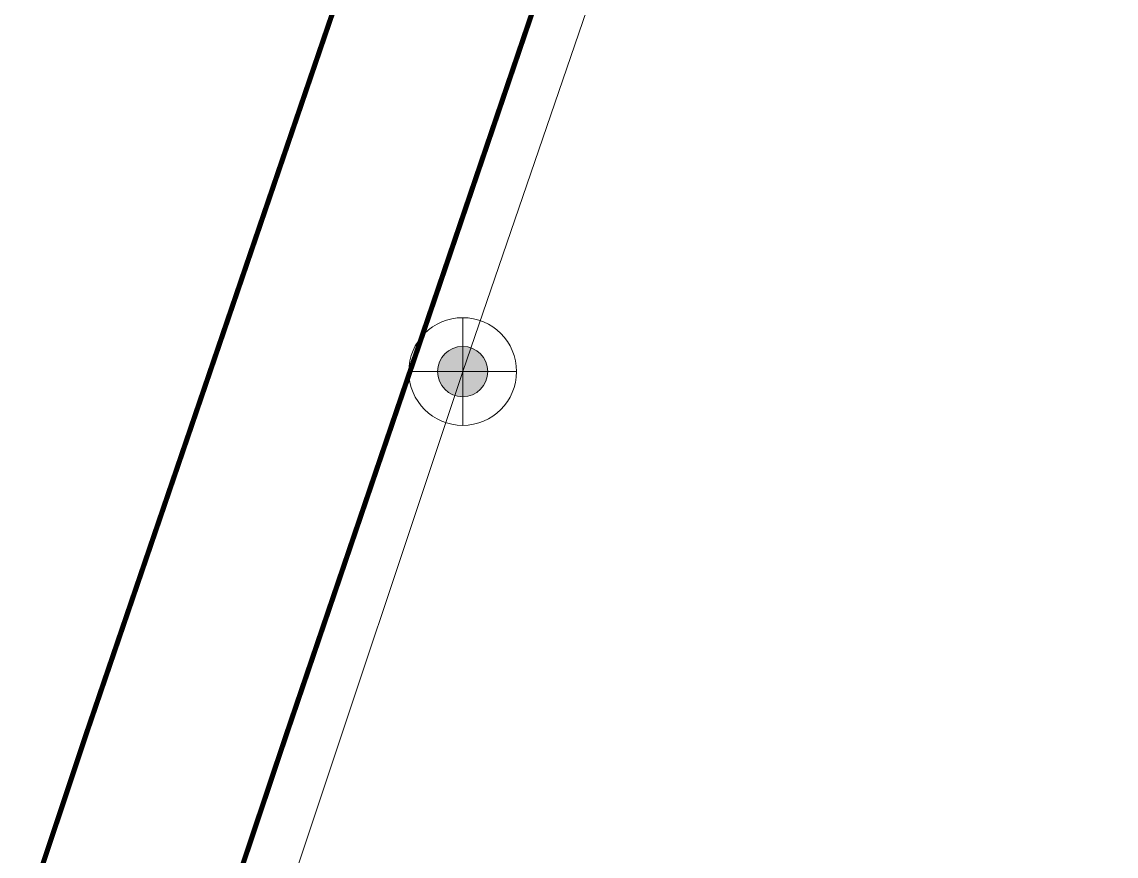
# Model space of a CAD drawing. Header units: inches. Extents: x 350994 to 353538, y 1581369 to 1583842.
# Drawn here: x 351470.25 to 351491.57, y 1582918.96 to 1582935.23 of the extents above; entities that cross this region are included whole.
import ezdxf

# ---------------------------------------------------------------- set-up
doc = ezdxf.new("R2010")
doc.units = ezdxf.units.IN
doc.header["$MEASUREMENT"] = 0
doc.linetypes.add('1', pattern=[0])
doc.layers.add('EP TF', color=5, linetype='Continuous')
doc.layers.add("ROAD'S", color=1, linetype='1')
doc.styles.get("Standard").update_dxf_attribs({"font": 'arial.ttf'})
doc.linetypes.add('SILT_FENCE', pattern='A,0.5,-0.2,["EP",Standard,S=0.1,R=0,X=-0.1,Y=-0.05],-0.2', length=0.9)

# ---------------------------------------------------------------- blocks, each defined once
blk = doc.blocks.new('EP1')
at = {"layer": 'EP TF', "lineweight": 5}
h = blk.add_hatch(color=252, dxfattribs=at)
edge = h.paths.add_edge_path()
edge.add_arc((351339.771, 1583222.914), 0.49, 0, 360)
at = {"layer": 'EP TF', "color": 252, "lineweight": 5}
for points in [[(351339.771, 1583223.964), (351339.771, 1583221.864)], [(351338.721, 1583222.914), (351340.821, 1583222.914)]]:
    blk.add_lwpolyline(points, dxfattribs=at)
for radius in [1.05, 0.49]:
    blk.add_circle((351339.771, 1583222.914), radius, dxfattribs=at)

msp = doc.modelspace()

# ---------------------------------------------------------------- linework, layer by layer
at = {"layer": 'EP TF', "color": 252, "linetype": 'SILT_FENCE', "lineweight": 5, "ltscale": 6, "elevation": 113.044}
msp.add_lwpolyline([(351445.066, 1582827.53), (351461.885, 1582877.562), (351478.84, 1582928.409), (351495.281, 1582976.378), (351513.131, 1583028.233), (351530.907, 1583079.051), (351553.178, 1583146.847), (351559.818, 1583166.634), (351568.789, 1583193.104), (351576.505, 1583216.751), (351588.968, 1583253.117), (351608.717, 1583313.215), (351618.436, 1583343.137), (351695.259, 1583575.026)], dxfattribs=at)
at = {"layer": "ROAD'S", "lineweight": 5, "const_width": 0.1}
for points in [[(351510.231, 1583034.872), (351507.711, 1583027.512), (351504.488, 1583017.917), (351504.488, 1583017.917), (351471.521, 1582921.395), (351439.375, 1582825.127), (351439.375, 1582825.127)], [(351442.881, 1582824.353), (351442.881, 1582824.353), (351475.382, 1582921.268), (351508.438, 1583018.374)]]:
    msp.add_lwpolyline(points, dxfattribs=at)

# ---------------------------------------------------------------- block references
at = {"layer": 'EP TF', "color": 1, "lineweight": 5}
msp.add_blockref('EP1', (139.069, -294.505, 113.044), dxfattribs=at)

doc.saveas('drawing.dxf')
